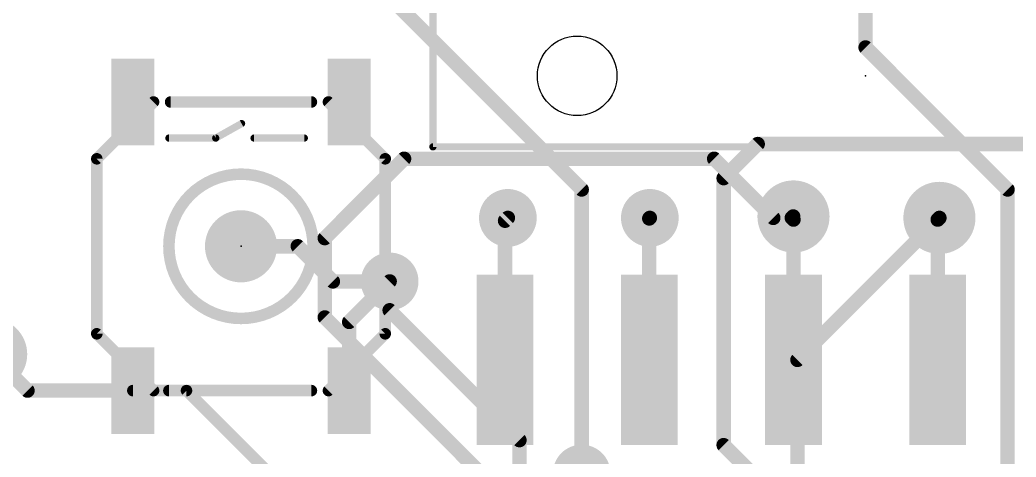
# Model space of a CAD drawing. Extents: x 0 to 107, y -24 to 80.
# Drawn here: x 15.59 to 33.13, y 59.9 to 67.59 of the extents above; entities that cross this region are included whole.
import ezdxf

# ---------------------------------------------------------------- set-up
doc = ezdxf.new("R2010")
doc.units = 0
for name, color, linetype in [('1', 12, 'CONTINUOUS'), ('16', 132, 'CONTINUOUS'), ('18', 110, 'CONTINUOUS'), ('20', 53, 'CONTINUOUS'), ('21', 53, 'CONTINUOUS'), ('23', 53, 'CONTINUOUS'), ('24', 53, 'CONTINUOUS'), ('51', 53, 'CONTINUOUS')]:
    doc.layers.add(name, color=color, linetype=linetype)

# ---------------------------------------------------------------- blocks, each defined once
blk = doc.blocks.new('RECT')
blk.add_solid([(-0.5, -0.5), (0.5, -0.5), (-0.5, 0.5), (0.5, 0.5)])
blk = doc.blocks.new('PIE')
at = {"const_width": 0.5}
blk.add_lwpolyline([(0, -0.25, 1), (0, 0.25, 1), (0, -0.25)], format="xyb", dxfattribs=at)
blk = doc.blocks.new('ROUNDV')
at = {"const_width": 0.5}
blk.add_lwpolyline([(0, -0.25, 1), (0, 0.25, 1), (0, -0.25)], format="xyb", dxfattribs=at)

msp = doc.modelspace()

# ---------------------------------------------------------------- linework, layer by layer
at = {"layer": '1'}
for points, const_width in [([(25.48, 64.6101), (21.28, 68.8101)], 0.254), ([(27.9801, 64.8101), (28.5801, 65.4101)], 0.254), ([(28.5801, 65.4101), (33.48, 65.4101)], 0.254), ([(27.9801, 60.1101), (27.9801, 64.8101)], 0.254), ([(25.4801, 59.6101), (25.48, 64.6101)], 0.254), ([(24.13, 64.0601), (24.18, 64.1101)], 0.254), ([(26.67, 64.1001), (26.6801, 64.1101)], 0.254), ([(26.67, 61.6102), (26.67, 64.1001)], 0.254), ([(29.1801, 64.1101), (29.2101, 64.0802)], 0.254), ([(31.78, 64.1101), (31.75, 64.0802)], 0.254), ([(24.13, 61.6102), (24.13, 64.0601)], 0.254), ([(29.2101, 64.0802), (29.21, 61.6102)], 0.254), ([(31.75, 64.0802), (31.75, 61.6102)], 0.254), ([(20.4801, 63.6101), (19.4801, 63.6101)], 0.254), ([(21.0982, 62.992), (20.4801, 63.6101)], 0.254), ([(22.098, 62.992), (21.0982, 62.992)], 0.254), ([(22.098, 62.992), (21.3851, 62.2791)], 0.254), ([(21.3851, 62.2791), (21.3851, 61.0701)], 0.254), ([(15.08, 61.7101), (15.72, 61.0701)], 0.254), ([(15.72, 61.0701), (17.5751, 61.0701)], 0.254), ([(17.5751, 61.0701), (18.5201, 61.0701)], 0.2032), ([(18.5201, 61.0701), (20.7181, 58.8721)], 0.2032), ([(28.4801, 59.6101), (27.9801, 60.1101)], 0.254)]:
    msp.add_lwpolyline(points, dxfattribs=dict(at, const_width=const_width))
for points, const_width in [([(28.5801, 65.4736, 1), (28.5801, 65.3466)], 0.127), ([(28.625, 65.3652, 1), (28.5352, 65.455)], 0.127), ([(28.0436, 64.8101, 1), (27.9166, 64.8101)], 0.127), ([(27.9352, 64.855, 1), (28.025, 64.7652)], 0.127), ([(25.5435, 64.6101, 1), (25.4165, 64.6101)], 0.127), ([(25.4351, 64.5652, 1), (25.5249, 64.655)], 0.127), ([(24.2249, 64.0652, 1), (24.1351, 64.155)], 0.127), ([(26.7335, 64.1001, 1), (26.6065, 64.1001)], 0.127), ([(26.7248, 64.065, 1), (26.6354, 64.1552)], 0.127), ([(29.2249, 64.1551, 1), (29.1353, 64.0651)], 0.127), ([(31.8248, 64.0651, 1), (31.7352, 64.1551)], 0.127), ([(24.1935, 64.0601, 1), (24.0665, 64.0601)], 0.127), ([(24.0851, 64.105, 1), (24.1749, 64.0152)], 0.127), ([(26.6253, 64.1452, 1), (26.7147, 64.055)], 0.127), ([(29.2736, 64.0802, 1), (29.1466, 64.0802)], 0.127), ([(29.1653, 64.0352, 1), (29.2549, 64.1252)], 0.127), ([(31.8135, 64.0802, 1), (31.6865, 64.0802)], 0.127), ([(31.7052, 64.1252, 1), (31.7948, 64.0352)], 0.127), ([(19.4801, 63.6736, 1), (19.4801, 63.5466)], 0.127), ([(20.525, 63.655, 1), (20.4352, 63.5652)], 0.127), ([(20.4801, 63.5466, 1), (20.4801, 63.6736)], 0.127), ([(21.0982, 63.0555, 1), (21.0982, 62.9285)], 0.127), ([(21.0533, 62.9471, 1), (21.1431, 63.0369)], 0.127), ([(22.1429, 62.9471, 1), (22.0531, 63.0369)], 0.127), ([(22.098, 62.9285, 1), (22.098, 63.0555)], 0.127), ([(21.4486, 62.2791, 1), (21.3216, 62.2791)], 0.127), ([(21.3402, 62.324, 1), (21.43, 62.2342)], 0.127), ([(24.0665, 61.6102, 1), (24.1935, 61.6102)], 0.127), ([(26.6065, 61.6102, 1), (26.7335, 61.6102)], 0.127), ([(29.1465, 61.6102, 1), (29.2735, 61.6102)], 0.127), ([(31.6865, 61.6102, 1), (31.8135, 61.6102)], 0.127), ([(15.72, 61.1336, 1), (15.72, 61.0066)], 0.127), ([(15.6751, 61.0252, 1), (15.7649, 61.115)], 0.127), ([(17.5751, 61.1209, 1), (17.5751, 61.0193)], 0.1016), ([(17.5751, 61.0066, 1), (17.5751, 61.1336)], 0.127), ([(18.556, 61.106, 1), (18.4842, 61.0342)], 0.1016), ([(18.5201, 61.0193, 1), (18.5201, 61.1209)], 0.1016), ([(21.3216, 61.0701, 1), (21.4486, 61.0701)], 0.127), ([(28.025, 60.155, 1), (27.9352, 60.0652)], 0.127), ([(27.9166, 60.1101, 1), (28.0436, 60.1101)], 0.127)]:
    msp.add_lwpolyline(points, format="xyb", dxfattribs=dict(at, const_width=const_width))
at = {"layer": '16'}
for points, const_width in [([(30.4547, 79.6038, 0.4142), (5.4864, 54.6355)], 0.254), ([(55.4737, 54.6101, 0.4142), (30.48, 79.6037)], 0.254), ([(30.5249, 67.155, 1), (30.4351, 67.0652)], 0.127), ([(30.4165, 67.1101, 1), (30.5435, 67.1101)], 0.127), ([(22.352, 65.2145, 1), (22.352, 65.0875)], 0.127), ([(22.3969, 65.1061, 1), (22.3071, 65.1959)], 0.127), ([(27.8579, 65.1959, 1), (27.7681, 65.1061)], 0.127), ([(27.813, 65.0875, 1), (27.813, 65.2145)], 0.127), ([(33.0435, 64.6101, 1), (32.9165, 64.6101)], 0.127), ([(32.9351, 64.5652, 1), (33.0249, 64.655)], 0.127), ([(28.8539, 64.1736, 1), (28.8539, 64.0466)], 0.127), ([(28.809, 64.0652, 1), (28.8988, 64.155)], 0.127), ([(29.1352, 64.155, 1), (29.225, 64.0652)], 0.127), ([(29.205, 64.1985, 1), (29.205, 64.0715)], 0.127), ([(29.2499, 64.0901, 1), (29.1601, 64.1799)], 0.127), ([(29.1801, 64.0466, 1), (29.1801, 64.1736)], 0.127), ([(29.21, 64.0715, 1), (29.21, 64.1985)], 0.127), ([(31.8249, 64.0652, 1), (31.7351, 64.155)], 0.127), ([(21.0185, 63.754, 1), (20.8915, 63.754)], 0.127), ([(20.9101, 63.7989, 1), (20.9999, 63.7091)], 0.127), ([(22.1615, 62.992, 1), (22.0345, 62.992)], 0.127), ([(20.9999, 62.4019, 1), (20.9101, 62.3121)], 0.127), ([(22.1429, 62.5289, 1), (22.0531, 62.4391)], 0.127), ([(22.0345, 62.484, 1), (22.1615, 62.484)], 0.127), ([(20.8915, 62.357, 1), (21.0185, 62.357)], 0.127), ([(29.3435, 61.6102, 1), (29.2165, 61.6102)], 0.127), ([(29.2351, 61.6551, 1), (29.3249, 61.5653)], 0.127), ([(24.4475, 60.198, 1), (24.3205, 60.198)], 0.127), ([(24.3391, 60.1531, 1), (24.4289, 60.2429)], 0.127)]:
    msp.add_lwpolyline(points, format="xyb", dxfattribs=dict(at, const_width=const_width))
at = {"layer": '16', "const_width": 0.254}
for points in [[(30.48, 67.1101), (30.48, 76.2801)], [(32.98, 64.6101), (30.48, 67.1101)], [(20.955, 63.754), (22.352, 65.151)], [(22.352, 65.151), (27.813, 65.151)], [(27.813, 65.151), (28.8539, 64.1101)], [(32.9801, 59.6101), (32.98, 64.6101)], [(28.8539, 64.1101), (29.1801, 64.1101)], [(29.1801, 64.1101), (29.205, 64.135)], [(29.205, 64.135), (29.21, 64.135)], [(29.28, 61.6102), (31.78, 64.1101)], [(20.955, 62.357), (20.955, 63.754)], [(22.098, 62.484), (22.098, 62.992)], [(23.622, 59.69), (20.955, 62.357)], [(24.384, 60.198), (22.098, 62.484)], [(29.2801, 57.5101), (29.28, 61.6102)], [(24.384, 58.166), (24.384, 60.198)]]:
    msp.add_lwpolyline(points, dxfattribs=at)
at = {"layer": '20'}
msp.add_circle((25.4, 66.6102), 0.7, dxfattribs=at)
at = {"layer": '21', "const_width": 0.2032}
for points in [[(18.2401, 66.1501), (20.7201, 66.1501)], [(16.9401, 62.0701), (16.9401, 65.1501)], [(22.0201, 65.1501), (22.0201, 62.0701)], [(20.7201, 61.0701), (18.2101, 61.0701)]]:
    msp.add_lwpolyline(points, dxfattribs=at)
at = {"layer": '21'}
for points, const_width in [([(18.2401, 66.2009, 1), (18.2401, 66.0993)], 0.1016), ([(20.7201, 66.0993, 1), (20.7201, 66.2009)], 0.1016), ([(16.9909, 65.1501, 1), (16.8893, 65.1501)], 0.1016), ([(22.0709, 65.1501, 1), (21.9693, 65.1501)], 0.1016), ([(19.4801, 62.3401, 1), (19.4801, 64.8801, 1), (19.4801, 62.3401)], 0.2032), ([(16.8893, 62.0701, 1), (16.9909, 62.0701)], 0.1016), ([(21.9693, 62.0701, 1), (22.0709, 62.0701)], 0.1016), ([(18.2101, 61.1209, 1), (18.2101, 61.0193)], 0.1016), ([(20.7201, 61.0193, 1), (20.7201, 61.1209)], 0.1016)]:
    msp.add_lwpolyline(points, format="xyb", dxfattribs=dict(at, const_width=const_width))
at = {"layer": '23'}
for p in [(30.48, 66.6102), (19.4801, 63.6101)]:
    msp.add_point(p, dxfattribs=at)
at = {"layer": '24'}
for p in [(29.21, 64.135), (31.78, 64.1101), (19.4801, 63.6101)]:
    msp.add_point(p, dxfattribs=at)
at = {"layer": '51'}
for points, const_width in [([(22.86, 67.8602), (22.86, 65.3602)], 0.127), ([(16.9401, 65.1501), (17.9401, 66.1501)], 0.2032), ([(21.0201, 66.1501), (22.0201, 65.1501)], 0.2032), ([(19.0351, 65.5151), (19.4901, 65.7701)], 0.127), ([(18.2101, 65.5151), (19.0351, 65.5151)], 0.127), ([(19.7101, 65.5151), (20.5951, 65.5151)], 0.127), ([(22.86, 65.3602), (38.1, 65.3602)], 0.127), ([(17.9401, 61.0701), (16.9401, 62.0701)], 0.2032), ([(22.0201, 62.0701), (21.0201, 61.0701)], 0.2032)]:
    msp.add_lwpolyline(points, dxfattribs=dict(at, const_width=const_width))
for points, const_width in [([(17.976, 66.1142, 1), (17.9042, 66.186)], 0.1016), ([(21.056, 66.186, 1), (20.9842, 66.1142)], 0.1016), ([(19.5056, 65.7424, 1), (19.4746, 65.7978)], 0.0635), ([(18.2101, 65.5469, 1), (18.2101, 65.4834)], 0.0635), ([(19.0196, 65.5428, 1), (19.0506, 65.4874)], 0.0635), ([(19.0351, 65.4834, 1), (19.0351, 65.5469)], 0.0635), ([(19.7101, 65.5469, 1), (19.7101, 65.4834)], 0.0635), ([(20.5951, 65.4834, 1), (20.5951, 65.5469)], 0.0635), ([(22.86, 65.392, 1), (22.86, 65.3285)], 0.0635), ([(22.8283, 65.3602, 1), (22.8917, 65.3602)], 0.0635), ([(16.9042, 65.186, 1), (16.976, 65.1142)], 0.1016), ([(21.9842, 65.1142, 1), (22.056, 65.186)], 0.1016), ([(16.976, 62.106, 1), (16.9042, 62.0342)], 0.1016), ([(22.056, 62.0342, 1), (21.9842, 62.106)], 0.1016), ([(17.9042, 61.0342, 1), (17.976, 61.106)], 0.1016), ([(20.9842, 61.106, 1), (21.056, 61.0342)], 0.1016)]:
    msp.add_lwpolyline(points, format="xyb", dxfattribs=dict(at, const_width=const_width))

# ---------------------------------------------------------------- block references
at = {"layer": '1', "xscale": 0.762, "yscale": 1.524, "rotation": 180}
for p in [(17.5751, 66.1501), (21.3851, 66.1501), (17.5751, 61.0701), (21.3851, 61.0701)]:
    msp.add_blockref('RECT', p, dxfattribs=at)
at = {"layer": '1', "xscale": 3, "rotation": 270}
for p in [(24.13, 61.6102), (26.67, 61.6102), (29.21, 61.6102), (31.75, 61.6102)]:
    msp.add_blockref('RECT', p, dxfattribs=at)
at = {"layer": '16', "xscale": 1.27, "yscale": 1.27}
for p in [(29.21, 64.135), (31.78, 64.1101), (19.4801, 63.6101), (15.08, 61.7101)]:
    msp.add_blockref('PIE', p, dxfattribs=at)
at = {"layer": '18', "xscale": 1.016, "yscale": 1.016}
for p in [(24.18, 64.1101), (24.18, 64.1101), (26.6801, 64.1101), (26.6801, 64.1101), (29.1801, 64.1101), (29.1801, 64.1101), (31.78, 64.1101), (31.78, 64.1101), (19.4801, 63.6101), (19.4801, 63.6101), (22.098, 62.992), (22.098, 62.992), (25.4801, 59.6101), (25.4801, 59.6101)]:
    msp.add_blockref('ROUNDV', p, dxfattribs=at)

doc.saveas('drawing.dxf')
